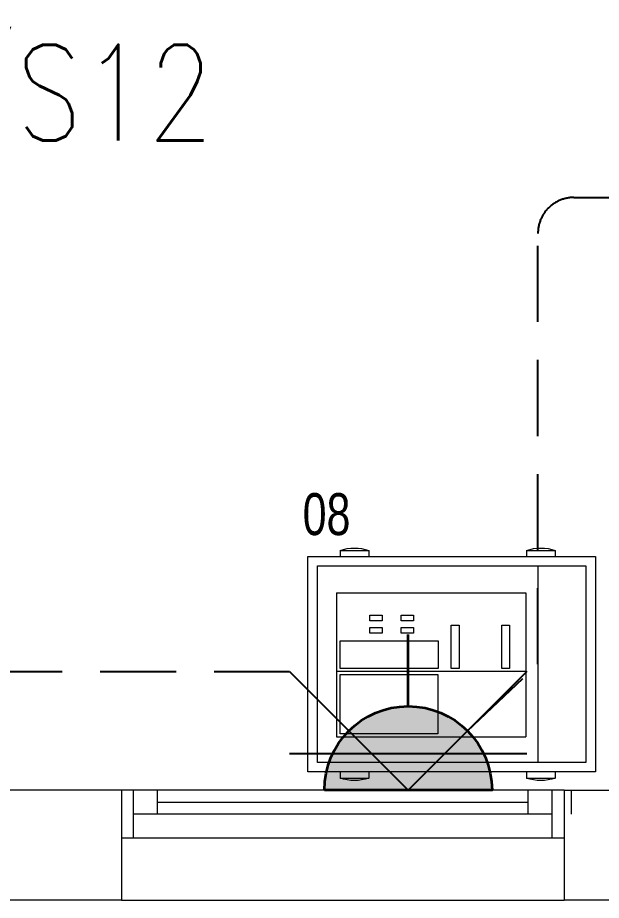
# Model space of a CAD drawing. Header units: inches. Extents: x -12418 to 57169, y -29325 to 19878.
# Drawn here: x 32801 to 34019, y -13697 to -11855 of the extents above; entities that cross this region are included whole.
import ezdxf
from ezdxf import colors
from ezdxf.entities.mleader import LeaderData, LeaderLine
from ezdxf.enums import TextEntityAlignment as Align
from ezdxf.math import Vec2, Vec3

# ---------------------------------------------------------------- set-up
doc = ezdxf.new("R2010")
doc.units = ezdxf.units.IN
doc.header["$LTSCALE"] = 25
doc.header["$MEASUREMENT"] = 0
for name, pattern in [('00-Ground Floor$0$DASHED', [0.75, 0.5, -0.25]), ('00-Ground Floor$0$HIDDEN2', [0.1875, 0.125, -0.0625]), ('DASHDOT', [25.4, 12.7, -6.35, 0, -6.35]), ('HIDDEN', [9.525, 6.35, -3.175])]:
    doc.linetypes.add(name, pattern=pattern)
doc.layers.get('0').update_dxf_attribs({"color": 8})
doc.layers.get('Defpoints').update_dxf_attribs({"color": 8})
for name, color, linetype, lineweight in [('00-Ground Floor$0$72_EGR_EQP_TAG', 142, 'Continuous', 5), ('00-Ground Floor$0$Aluminum', 251, 'Continuous', 5), ('00-Ground Floor$0$LOADING', 253, 'Continuous', 5), ('00-Ground Floor$0$Walls', 251, 'Continuous', 5), ('E-LITE-CIRC @ 100', 6, 'Continuous', 25), ('E-LITE-CLNG-CNDT', 6, 'DASHDOT', 35), ('E-LITE-EXIT-NUMB', 6, 'Continuous', 25), ('E-POWR-FLOR-CNDT', 6, 'HIDDEN', 25), ('E-POWR-WALL @ 100', 4, 'Continuous', 35)]:
    doc.layers.add(name, color=color, linetype=linetype, lineweight=lineweight)
doc.styles.add('00-Ground Floor$0$X3G_ENTITY_257CFD', font='swisscl.ttf', dxfattribs={"height": 200})
doc.styles.add('DC_Simplex', font='SIMPLEX.shx', dxfattribs={"width": 0.7})

# ---------------------------------------------------------------- blocks, each defined once
blk = doc.blocks.new('00-Ground Floor$0$HF10647-P')
for p, q in [((0.0669, 0.45), (0.0669, 0.4629)), ((0.0669, 0.4629), (0.1269, 0.4629)), ((0.1269, 0.45), (0.1269, 0.4629)), ((0.4562, 0.45), (0.4562, 0.4629)), ((0.4562, 0.4629), (0.5162, 0.4629)), ((0.5162, 0.45), (0.5162, 0.4629)), ((0.6, 0.45), (0, 0.45)), ((0, 0.45), (0, 0)), ((0.6, 0), (0.6, 0.45)), ((0.02, 0.43), (0.02, 0.02)), ((0.58, 0.43), (0.02, 0.43)), ((0.58, 0.02), (0.58, 0.43)), ((0.02, 0.02), (0.58, 0.02)), ((0, 0), (0.6, 0)), ((0.0669, -0.0124), (0.0669, 0)), ((0.1269, -0.0124), (0.1269, 0)), ((0.4562, -0.0124), (0.4562, 0)), ((0.5162, -0.0124), (0.5162, 0)), ((0.0669, -0.0124), (0.1269, -0.0124)), ((0.4562, -0.0124), (0.5162, -0.0124))]:
    blk.add_line(p, q)
at = {"linetype": '00-Ground Floor$0$DASHED'}
blk.add_line((0.48, 0.02), (0.48, 0.43), dxfattribs=at)
for centre, start, end in [((0.0969, 0.3754), 71.0754, 108.9246), ((0.4862, 0.3754), 71.0754, 108.9246), ((0.0969, 0.0751), 251.0754, 288.9246), ((0.4862, 0.0751), 251.0754, 288.9246)]:
    blk.add_arc(centre, 0.0925, start, end)
blk = doc.blocks.new('00-Ground Floor$0$ME11129-P')
for p, q in [((0, 0.3), (0.395, 0.3)), ((0, 0), (0, 0.3)), ((0.395, 0), (0.395, 0.3)), ((0, 0.1631), (0.395, 0.1631)), ((0, 0), (0.395, 0))]:
    blk.add_line(p, q)
for points in [[(0.0075, 0.2943), (0.0075, 0.1703), (0.2112, 0.1703), (0.2112, 0.2943)], [(0.0075, 0.1574), (0.0075, 0.1), (0.2124, 0.1), (0.2124, 0.1574)], [(0.2393, 0.1574), (0.2393, 0.0673), (0.2557, 0.0673), (0.2557, 0.1574)], [(0.3447, 0.1574), (0.3447, 0.0673), (0.3611, 0.0673), (0.3611, 0.1574)], [(0.0696, 0.0837), (0.0696, 0.072), (0.0953, 0.072), (0.0953, 0.0837)], [(0.1351, 0.0837), (0.1351, 0.072), (0.1609, 0.072), (0.1609, 0.0837)], [(0.0696, 0.0579), (0.0696, 0.0462), (0.0953, 0.0462), (0.0953, 0.0579)], [(0.1351, 0.0579), (0.1351, 0.0462), (0.1609, 0.0462), (0.1609, 0.0579)]]:
    blk.add_lwpolyline(points, close=True)
blk = doc.blocks.new('00-Ground Floor$0$emergency trolley')
at = {"layer": '00-Ground Floor$0$LOADING', "lineweight": 0, "extrusion": (-8.32957e-23, -4.54131e-15, -1), "xscale": 1000, "yscale": 1000, "zscale": 1000, "rotation": 180.000000000946}
blk.add_blockref('00-Ground Floor$0$HF10647-P', (951241.3, -396513.1, 0), dxfattribs=at)
at = {"layer": '00-Ground Floor$0$LOADING', "linetype": '00-Ground Floor$0$HIDDEN2', "ltscale": 5000, "extrusion": (8.55145e-16, -4.19218e-15, -1), "xscale": 1000.000000000001, "yscale": 1000.000000000001, "zscale": 1000.000000000001, "rotation": 180.0001913008752}
blk.add_blockref('00-Ground Floor$0$ME11129-P', (951181.6, -396589.5, 0), dxfattribs=at)
blk = doc.blocks.new('00-Ground Floor$0$HF10037B-P')
at = {"layer": '00-Ground Floor$0$LOADING'}
for p, q in [((0.2459, 0.134), (0.1859, 0.134)), ((0.1859, 0.134), (0.1859, 0.109)), ((0.2459, 0.134), (0.2459, 0.109)), ((0.2459, 0.109), (0.1859, 0.109)), ((0, 0), (-0.0142, -0.0583)), ((0, 0), (0.0243, -0.0059)), ((0.0243, -0.0059), (0.01, -0.0642)), ((0.4071, -0.0094), (0.431, -0.0018)), ((0.4071, -0.0094), (0.4255, -0.0665)), ((0.431, -0.0018), (0.4493, -0.0589)), ((0.4069, -0.0417), (0.4165, -0.0387)), ((-0.0142, -0.0583), (0.01, -0.0642)), ((0.4255, -0.0665), (0.4493, -0.0589)), ((0.0524, -0.2725), (0.0674, -0.2525)), ((0.0674, -0.2525), (0.1154, -0.2885)), ((0.3125, -0.2897), (0.362, -0.2558)), ((0.3761, -0.2764), (0.362, -0.2558)), ((0.0524, -0.2725), (0.1004, -0.3085)), ((0.3267, -0.268), (0.3323, -0.2763)), ((0.1004, -0.3085), (0.1154, -0.2885)), ((0.3266, -0.3103), (0.3125, -0.2897)), ((0.3266, -0.3103), (0.3761, -0.2764))]:
    blk.add_line(p, q, dxfattribs=at)
for radius in [0.21, 0.1775]:
    blk.add_circle((0.2161, -0.1014), radius, dxfattribs=at)
for centre, radius, start, end in [((0.2159, 0.0465), 0.0925, 71.0754, 108.9246), ((0.2159, 0.1965), 0.0925, 251.0754, 288.9246), ((0.0779, -0.0499), 0.0925, 147.3419, 185.1912), ((-0.0678, -0.0143), 0.0925, 327.3419, 5.1912), ((0.4996, -0.0113), 0.0925, 178.8412, 216.6904), ((0.3568, -0.057), 0.0925, 358.8412, 36.6904), ((0.2161, -0.1014), 0.2, 303.6037, 17.3657), ((0.0389, -0.3404), 0.0925, 34.1875, 72.0368), ((0.3867, -0.3449), 0.0925, 105.5121, 143.3614), ((0.1289, -0.2205), 0.0925, 214.1875, 252.0368), ((0.3019, -0.2212), 0.0925, 285.5121, 323.3614)]:
    blk.add_arc(centre, radius, start, end, dxfattribs=at)
blk = doc.blocks.new('00-Ground Floor')
at = {"layer": '00-Ground Floor$0$Aluminum'}
for p, q in [((33941.3, -13467.4, 0), (33017.9, -13467.4, 0)), ((33042.9, -13567.4, 0), (33042.9, -13467.4, 0)), ((33092.9, -13517.4, 0), (33092.9, -13467.4, 0)), ((33866.3, -13517.4, 0), (33866.3, -13467.4, 0)), ((33916.3, -13567.4, 0), (33916.3, -13467.4, 0)), ((33956.7, -13517.4, 0), (33956.7, -13467.4, 0)), ((33092.9, -13492.4, 0), (33866.3, -13492.4, 0)), ((33916.3, -13517.4, 0), (33042.9, -13517.4, 0)), ((33941.3, -13567.4, 0), (33017.9, -13567.4, 0)), ((33017.9, -13697.4, 0), (33941.3, -13697.4, 0))]:
    blk.add_line(p, q, dxfattribs=at)
at = {"layer": '00-Ground Floor$0$Walls'}
for p, q in [((33017.9, -13467.4, 0), (31449.5, -13467.4, 0)), ((33017.9, -13467.4, 0), (33017.9, -13697.4, 0)), ((33941.3, -13467.4, 0), (34039.3, -13467.4, 0)), ((33941.3, -13467.4, 0), (33941.3, -13697.4, 0)), ((33017.9, -13697.4, 0), (31049.5, -13697.4, 0)), ((34998.1, -13697.4, 0), (33941.3, -13697.4, 0))]:
    blk.add_line(p, q, dxfattribs=at)
at = {"layer": '00-Ground Floor$0$LOADING', "extrusion": (2.75759e-10, 1.16581e-09, -1), "xscale": -999.9999999999997, "yscale": 999.9999999999998, "zscale": 999.9999999999998, "rotation": 334.2186874640738}
blk.add_blockref('00-Ground Floor$0$HF10037B-P', (-32318.4, -12345.3, 0), dxfattribs=at)
at = {"layer": '00-Ground Floor$0$LOADING'}
blk.add_blockref('00-Ground Floor$0$emergency trolley', (984648.1, 383533.6, 0), dxfattribs=at)
at = {"layer": '00-Ground Floor$0$72_EGR_EQP_TAG', "insert": (33445.6, -12847.5, 0), "char_height": 87.47, "attachment_point": 2, "style": '00-Ground Floor$0$X3G_ENTITY_257CFD'}
blk.add_mtext('08', dxfattribs=at)
blk = doc.blocks.new('*U18')
h = blk.add_hatch(color=253)
edge = h.paths.add_edge_path()
edge.add_line((-1.75, 0), (1.75, 0))
edge.add_arc((0, 0), 1.75, -180, 0, ccw=False)
blk.add_line((0, -1.75), (0, -3.25))
blk.add_lwpolyline([(-1.75, 0, 1), (1.75, 0)], format="xyb", close=True)
at = {"layer": 'Defpoints'}
for p, q in [((-2.475, -2.475), (0, 0)), ((2.475, -2.475), (0, 0)), ((2.475, -0.758), (-2.475, -0.758))]:
    blk.add_line(p, q, dxfattribs=at)
at = {"layer": 'E-LITE-EXIT-NUMB', "style": 'DC_Simplex', "width": 0.7, "flags": 8}
blk.add_attdef('TYPE', text='', height=2, rotation=360, dxfattribs=at).set_placement((-2.682, 5.238), align=Align.RIGHT)
blk.add_attdef('CIRCUIT', (2.682, 5.238), '', height=2, rotation=360, dxfattribs=at)
blk = doc.blocks.new('ARR0W')
at = {"color": 45}
blk.add_ellipse((0, 0), major_axis=(0.4, 0), ratio=0.4, dxfattribs=at)
at = {"color": 45, "ltscale": 0.5}
blk.add_solid([(-1.4, 0.167), (-0.4, 0), (-1.4, -0.167)], dxfattribs=at)

msp = doc.modelspace()

# ---------------------------------------------------------------- linework, layer by layer
at = {"layer": 'E-POWR-FLOR-CNDT', "elevation": 0}
for points in [[(33739.7, -13343.7), (33886.8, -13204.5), (33886.8, -12305.4, -0.414214), (33961.8, -12230.4), (35627, -12230.4, 0.414214), (35702, -12155.4), (35702, -12009.9, -0.198912), (35724, -11956.9), (35825.8, -11855.1)], [(31573.2, -12601.6), (31707.2, -12735.6), (31707.2, -13144.9, 0.414214), (31782.2, -13219.9), (33368.5, -13219.9), (33498.7, -13350.1)]]:
    msp.add_lwpolyline(points, format="xyb", dxfattribs=at)

# ---------------------------------------------------------------- block references
at = {"layer": 'E-LITE-CLNG-CNDT'}
msp.add_blockref('00-Ground Floor', (0, 0), dxfattribs=at)
at = {"layer": 'E-POWR-WALL @ 100', "xscale": -100, "yscale": 100, "zscale": 100, "rotation": 180}
msp.add_blockref('*U18', (33616, -13467.4, 0), dxfattribs=at)

# ---------------------------------------------------------------- leaders
at = {"layer": 'E-LITE-CIRC @ 100'}
ml = msp.add_multileader_mtext('Standard', dxfattribs=at)
ml.set_content('{\\Fdc_el_romans|c0;\\W0.8;TO\\Fromans|c0; \\Fsimplex|c0;UPP-GF/S12}', color=256, style='DC_Simplex')
ml.set_leader_properties()
ml.set_arrow_properties(name='ARR0W')
ml.build(insert=Vec2(0, 0))
ml.multileader.update_dxf_attribs({"dogleg_length": 200, "arrow_head_size": 140, "scale": 100})
ctx = ml.context
ctx.base_point, ctx.scale, ctx.char_height, ctx.arrow_head_size, ctx.landing_gap_size, ctx.plane_origin, ctx.plane_x_axis, ctx.plane_y_axis = Vec3(31215.9, -12045.1, 0), 100, 200, 140, 140, Vec3(48512.6, -16991, 0), Vec3(1, 0.000001, 0), Vec3(-0.000001, 1, 0)
notes = []
notes.append((ctx, [(0, (1, 1, 0), (31107.1, -12045.1, 0), (1, 0.000001, 0), 108.8, [(0, [(30449.5, -12492.9, 0)], 0, [])])]))
ctx.mtext.insert, ctx.mtext.text_direction, ctx.mtext.rotation, ctx.mtext.flow_direction = Vec3(31355.9, -11911.8, 0), Vec3(1, 0.000001, 0), 0.000001, 5
for ctx, leaders in notes:
    for number, flags, end, landing, length, lines in leaders:
        leader = LeaderData()
        leader.index, (leader.has_last_leader_line, leader.has_dogleg_vector, leader.attachment_direction) = number, flags
        leader.last_leader_point, leader.dogleg_vector, leader.dogleg_length = Vec3(end), Vec3(landing), length
        for number, points, colour, breaks in lines:
            line = LeaderLine()
            line.index, line.vertices, line.color, line.breaks = number, Vec3.list(points), colors.encode_raw_color(colour), breaks
            leader.lines.append(line)
        ctx.leaders.append(leader)

doc.saveas('drawing.dxf')
